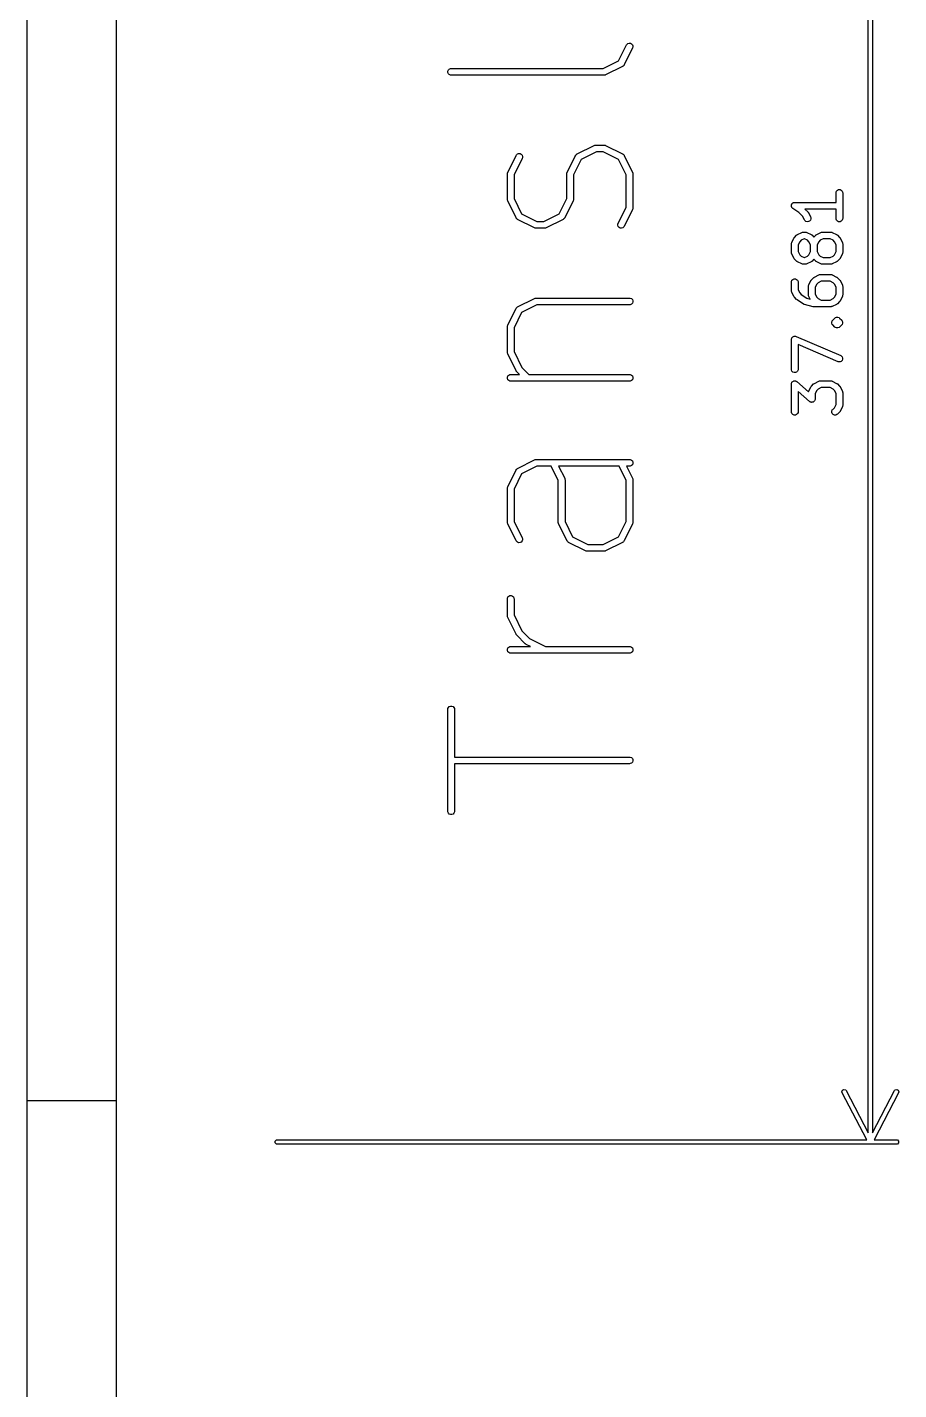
# Model space of a CAD drawing. Header units: inches. Extents: x 0.4 to 11.3, y -7.9 to -0.4.
# Drawn here: x 0.394 to 1.163, y -6.555 to -5.352 of the extents above; entities that cross this region are included whole.
import ezdxf

# ---------------------------------------------------------------- set-up
doc = ezdxf.new("R2010")
doc.units = ezdxf.units.IN
doc.header["$MEASUREMENT"] = 0
doc.layers.add('User.Drawings', color=9, linetype='CONTINUOUS', true_color=0xc2c2c2)

msp = doc.modelspace()

# ---------------------------------------------------------------- linework, layer by layer
at = {"layer": 'BLACK', "linetype": 'CONTINUOUS'}
for p, q in [((0.3937, -7.8743), (0.3937, -0.3937)), ((0.4724, -7.7956), (0.4724, -0.4724)), ((0.3937, -6.2992), (0.4724, -6.2992))]:
    msp.add_line(p, q, dxfattribs=at)
at = {"layer": 'User.Drawings', "linetype": 'CONTINUOUS'}
for p, q in [((1.1358, -6.3278), (1.1358, -4.8604)), ((1.1398, -4.8604), (1.1398, -6.3278)), ((0.9156, -5.382), (0.9227, -5.3679)), ((0.9279, -5.3705), (0.9204, -5.3855)), ((0.9227, -5.3679), (0.923, -5.3674)), ((0.923, -5.3674), (0.9238, -5.3666)), ((0.9238, -5.3666), (0.9249, -5.3663)), ((0.9249, -5.3663), (0.9261, -5.3663)), ((0.9261, -5.3663), (0.9271, -5.3669)), ((0.9271, -5.3669), (0.9279, -5.3677)), ((0.9279, -5.3677), (0.9282, -5.3688)), ((0.9282, -5.37), (0.9279, -5.3705)), ((0.9282, -5.3688), (0.9282, -5.37)), ((0.9021, -5.3887), (0.9156, -5.382)), ((0.9203, -5.3857), (0.9201, -5.386)), ((0.9204, -5.3857), (0.9203, -5.3857)), ((0.9204, -5.3855), (0.9204, -5.3856)), ((0.9204, -5.3856), (0.9204, -5.3857)), ((0.7649, -5.3911), (0.7654, -5.39)), ((0.7649, -5.3923), (0.7649, -5.3911)), ((0.7654, -5.3933), (0.7649, -5.3923)), ((0.7654, -5.39), (0.7662, -5.3892)), ((0.7662, -5.3941), (0.7654, -5.3933)), ((0.7662, -5.3892), (0.7672, -5.3888)), ((0.7672, -5.3946), (0.7662, -5.3941)), ((0.7672, -5.3888), (0.7678, -5.3887)), ((0.7678, -5.3946), (0.7672, -5.3946)), ((0.7678, -5.3887), (0.9021, -5.3887)), ((0.9028, -5.3946), (0.7678, -5.3946)), ((0.9034, -5.3946), (0.9028, -5.3946)), ((0.9035, -5.3945), (0.9034, -5.3946)), ((0.9036, -5.3945), (0.9035, -5.3945)), ((0.9041, -5.3943), (0.9036, -5.3945)), ((0.9191, -5.3868), (0.9041, -5.3943)), ((0.9192, -5.3868), (0.9191, -5.3868)), ((0.9193, -5.3868), (0.9192, -5.3868)), ((0.9196, -5.3865), (0.9193, -5.3867)), ((0.9193, -5.3867), (0.9193, -5.3868)), ((0.9199, -5.3862), (0.9196, -5.3865)), ((0.9201, -5.386), (0.9199, -5.3862)), ((0.879, -5.464), (0.894, -5.4565)), ((0.894, -5.4565), (0.8945, -5.4563)), ((0.8945, -5.4563), (0.8946, -5.4563)), ((0.8946, -5.4563), (0.8947, -5.4563)), ((0.8947, -5.4563), (0.8953, -5.4562)), ((0.8953, -5.4562), (0.9028, -5.4562)), ((0.9028, -5.4562), (0.9034, -5.4563)), ((0.9034, -5.4563), (0.9035, -5.4563)), ((0.9035, -5.4563), (0.9036, -5.4563)), ((0.9036, -5.4563), (0.9041, -5.4565)), ((0.9041, -5.4565), (0.9191, -5.464)), ((0.8177, -5.4804), (0.8252, -5.4654)), ((0.8305, -5.468), (0.8233, -5.4824)), ((0.8252, -5.4654), (0.8255, -5.4649)), ((0.8255, -5.4649), (0.8264, -5.4641)), ((0.8264, -5.4641), (0.8274, -5.4638)), ((0.8274, -5.4638), (0.8286, -5.4638)), ((0.8286, -5.4638), (0.8296, -5.4643)), ((0.8296, -5.4643), (0.8304, -5.4652)), ((0.8304, -5.4652), (0.8307, -5.4663)), ((0.8307, -5.4675), (0.8305, -5.468)), ((0.8307, -5.4663), (0.8307, -5.4675)), ((0.8702, -5.4804), (0.8777, -5.4654)), ((0.8825, -5.4689), (0.8758, -5.4824)), ((0.8777, -5.4653), (0.8777, -5.4652)), ((0.8777, -5.4652), (0.8778, -5.4652)), ((0.8777, -5.4654), (0.8777, -5.4653)), ((0.8778, -5.4652), (0.878, -5.4649)), ((0.878, -5.4649), (0.8783, -5.4646)), ((0.8783, -5.4646), (0.8785, -5.4643)), ((0.8785, -5.4643), (0.8788, -5.4642)), ((0.8788, -5.4642), (0.8788, -5.4641)), ((0.8788, -5.4641), (0.8789, -5.4641)), ((0.8789, -5.4641), (0.879, -5.464)), ((0.896, -5.4621), (0.8825, -5.4689)), ((0.9021, -5.4621), (0.896, -5.4621)), ((0.9156, -5.4689), (0.9021, -5.4621)), ((0.9223, -5.4824), (0.9156, -5.4689)), ((0.9191, -5.464), (0.9192, -5.4641)), ((0.9192, -5.4641), (0.9193, -5.4641)), ((0.9193, -5.4641), (0.9193, -5.4642)), ((0.9193, -5.4642), (0.9196, -5.4643)), ((0.9196, -5.4643), (0.9199, -5.4646)), ((0.9199, -5.4646), (0.9201, -5.4649)), ((0.9201, -5.4649), (0.9203, -5.4652)), ((0.9203, -5.4652), (0.9204, -5.4652)), ((0.9204, -5.4652), (0.9204, -5.4653)), ((0.9204, -5.4653), (0.9204, -5.4654)), ((0.9204, -5.4654), (0.9279, -5.4804)), ((0.8174, -5.4811), (0.8175, -5.481)), ((0.8174, -5.4817), (0.8174, -5.4811)), ((0.8174, -5.5042), (0.8174, -5.4817)), ((0.8175, -5.4809), (0.8177, -5.4804)), ((0.8175, -5.481), (0.8175, -5.4809)), ((0.8699, -5.4811), (0.87, -5.481)), ((0.8699, -5.4817), (0.8699, -5.4811)), ((0.8699, -5.5035), (0.8699, -5.4817)), ((0.87, -5.4809), (0.8702, -5.4804)), ((0.87, -5.481), (0.87, -5.4809)), ((0.9279, -5.4804), (0.9282, -5.4809)), ((0.9282, -5.4809), (0.9282, -5.481)), ((0.9282, -5.481), (0.9282, -5.4811)), ((0.9282, -5.4811), (0.9283, -5.4817)), ((0.9283, -5.4817), (0.9283, -5.5117)), ((0.8233, -5.4824), (0.8233, -5.5035)), ((0.8758, -5.4824), (0.8758, -5.5042)), ((0.9223, -5.511), (0.9223, -5.4824)), ((0.8174, -5.5048), (0.8174, -5.5042)), ((0.8175, -5.5049), (0.8174, -5.5048)), ((0.8175, -5.505), (0.8175, -5.5049)), ((0.8177, -5.5055), (0.8175, -5.505)), ((0.8252, -5.5205), (0.8177, -5.5055)), ((0.8233, -5.5035), (0.83, -5.517)), ((0.8631, -5.517), (0.8699, -5.5035)), ((0.8754, -5.5055), (0.868, -5.5205)), ((0.8757, -5.505), (0.8754, -5.5055)), ((0.8758, -5.5042), (0.8757, -5.5048)), ((0.8757, -5.5048), (0.8757, -5.5049)), ((0.8757, -5.5049), (0.8757, -5.505)), ((1.1075, -5.4979), (1.108, -5.4969)), ((1.1075, -5.4985), (1.1075, -5.4979)), ((1.1075, -5.5068), (1.1075, -5.4985)), ((1.108, -5.4969), (1.1088, -5.496)), ((1.1088, -5.496), (1.1098, -5.4956)), ((1.1098, -5.4956), (1.111, -5.4956)), ((1.111, -5.4956), (1.1121, -5.496)), ((1.1121, -5.496), (1.1129, -5.4969)), ((1.1129, -5.4969), (1.1133, -5.4979)), ((1.1133, -5.4979), (1.1134, -5.4985)), ((1.1134, -5.4985), (1.1134, -5.521)), ((0.83, -5.517), (0.8435, -5.5237)), ((0.8496, -5.5237), (0.8631, -5.517)), ((0.9152, -5.5254), (0.9223, -5.511)), ((0.9279, -5.513), (0.9204, -5.528)), ((0.9282, -5.5125), (0.9279, -5.513)), ((0.9283, -5.5117), (0.9282, -5.5123)), ((0.9282, -5.5123), (0.9282, -5.5123)), ((0.9282, -5.5123), (0.9282, -5.5125)), ((1.0681, -5.5098), (1.0682, -5.5095)), ((1.0682, -5.51), (1.0681, -5.5098)), ((1.0682, -5.5092), (1.0683, -5.5089)), ((1.0682, -5.5095), (1.0682, -5.5092)), ((1.0682, -5.5103), (1.0682, -5.51)), ((1.0683, -5.5106), (1.0682, -5.5103)), ((1.0683, -5.5086), (1.0685, -5.5084)), ((1.0683, -5.5089), (1.0683, -5.5086)), ((1.0683, -5.5109), (1.0683, -5.5106)), ((1.0685, -5.5111), (1.0683, -5.5109)), ((1.0685, -5.5084), (1.0686, -5.5081)), ((1.0686, -5.5114), (1.0685, -5.5111)), ((1.0686, -5.5081), (1.0688, -5.5079)), ((1.0688, -5.5116), (1.0686, -5.5114)), ((1.0688, -5.5079), (1.069, -5.5077)), ((1.069, -5.5118), (1.0688, -5.5116)), ((1.069, -5.5077), (1.0692, -5.5075)), ((1.0694, -5.5122), (1.069, -5.5118)), ((1.0692, -5.5075), (1.0694, -5.5073)), ((1.0694, -5.5073), (1.0697, -5.5072)), ((1.0748, -5.5158), (1.0694, -5.5122)), ((1.0694, -5.5122), (1.0694, -5.5122)), ((1.0694, -5.5122), (1.0694, -5.5122)), ((1.0694, -5.5122), (1.0694, -5.5122)), ((1.0697, -5.5072), (1.0699, -5.507)), ((1.0699, -5.507), (1.0702, -5.507)), ((1.0702, -5.507), (1.0705, -5.5069)), ((1.0705, -5.5069), (1.071, -5.5068)), ((1.071, -5.5068), (1.0711, -5.5068)), ((1.0711, -5.5068), (1.0711, -5.5068)), ((1.0711, -5.5068), (1.0711, -5.5068)), ((1.0711, -5.5068), (1.1075, -5.5068)), ((1.078, -5.519), (1.0748, -5.5158)), ((1.1075, -5.5127), (1.0801, -5.5127)), ((1.0801, -5.5127), (1.0825, -5.5152)), ((1.0825, -5.5152), (1.0827, -5.5154)), ((1.0827, -5.5154), (1.0828, -5.5154)), ((1.0828, -5.5154), (1.0828, -5.5155)), ((1.0828, -5.5155), (1.0829, -5.5156)), ((1.0829, -5.5156), (1.0829, -5.5157)), ((1.0829, -5.5157), (1.0831, -5.5159)), ((1.0831, -5.5159), (1.0849, -5.5197)), ((1.1075, -5.521), (1.1075, -5.5127)), ((0.8252, -5.5206), (0.8252, -5.5205)), ((0.8253, -5.5207), (0.8252, -5.5206)), ((0.8252, -5.5206), (0.8252, -5.5206)), ((0.8255, -5.521), (0.8253, -5.5207)), ((0.8258, -5.5212), (0.8255, -5.521)), ((0.826, -5.5215), (0.8258, -5.5212)), ((0.8263, -5.5217), (0.826, -5.5215)), ((0.8264, -5.5217), (0.8263, -5.5217)), ((0.8264, -5.5218), (0.8264, -5.5217)), ((0.8265, -5.5218), (0.8264, -5.5218)), ((0.8415, -5.5293), (0.8265, -5.5218)), ((0.842, -5.5295), (0.8415, -5.5293)), ((0.8421, -5.5295), (0.842, -5.5295)), ((0.8422, -5.5296), (0.8421, -5.5295)), ((0.8428, -5.5296), (0.8422, -5.5296)), ((0.8503, -5.5296), (0.8428, -5.5296)), ((0.8435, -5.5237), (0.8496, -5.5237)), ((0.8509, -5.5296), (0.8503, -5.5296)), ((0.851, -5.5295), (0.8509, -5.5296)), ((0.8511, -5.5295), (0.851, -5.5295)), ((0.8516, -5.5293), (0.8511, -5.5295)), ((0.8666, -5.5218), (0.8516, -5.5293)), ((0.8667, -5.5218), (0.8666, -5.5218)), ((0.8668, -5.5217), (0.8667, -5.5218)), ((0.8671, -5.5215), (0.8668, -5.5217)), ((0.8668, -5.5217), (0.8668, -5.5217)), ((0.8674, -5.5212), (0.8671, -5.5215)), ((0.8676, -5.521), (0.8674, -5.5212)), ((0.8678, -5.5207), (0.8676, -5.521)), ((0.8679, -5.5206), (0.8678, -5.5207)), ((0.868, -5.5205), (0.8679, -5.5206)), ((0.8679, -5.5206), (0.8679, -5.5206)), ((0.9149, -5.527), (0.915, -5.5259)), ((0.9152, -5.5281), (0.9149, -5.527)), ((0.915, -5.5259), (0.9152, -5.5254)), ((0.916, -5.529), (0.9152, -5.5281)), ((0.917, -5.5295), (0.916, -5.529)), ((0.9182, -5.5296), (0.917, -5.5295)), ((0.9193, -5.5292), (0.9182, -5.5296)), ((0.9201, -5.5285), (0.9193, -5.5292)), ((0.9204, -5.528), (0.9201, -5.5285)), ((1.0797, -5.5223), (1.078, -5.519)), ((1.08, -5.5228), (1.0797, -5.5223)), ((1.0808, -5.5236), (1.08, -5.5228)), ((1.0819, -5.5239), (1.0808, -5.5236)), ((1.0831, -5.5238), (1.0819, -5.5239)), ((1.0841, -5.5233), (1.0831, -5.5238)), ((1.0849, -5.5225), (1.0841, -5.5233)), ((1.0849, -5.5197), (1.0852, -5.5202)), ((1.0852, -5.5214), (1.0849, -5.5225)), ((1.0852, -5.5202), (1.0852, -5.5214)), ((1.1075, -5.5216), (1.1075, -5.521)), ((1.108, -5.5226), (1.1075, -5.5216)), ((1.1088, -5.5235), (1.108, -5.5226)), ((1.1098, -5.5239), (1.1088, -5.5235)), ((1.111, -5.5239), (1.1098, -5.5239)), ((1.1121, -5.5235), (1.111, -5.5239)), ((1.1129, -5.5226), (1.1121, -5.5235)), ((1.1133, -5.5216), (1.1129, -5.5226)), ((1.1134, -5.521), (1.1133, -5.5216)), ((1.0682, -5.5427), (1.0684, -5.5422)), ((1.0684, -5.5422), (1.0703, -5.5384)), ((1.0703, -5.5384), (1.0704, -5.5382)), ((1.0704, -5.5382), (1.0705, -5.5381)), ((1.0705, -5.538), (1.0706, -5.5379)), ((1.0705, -5.5381), (1.0705, -5.538)), ((1.0706, -5.5379), (1.0707, -5.5379)), ((1.0707, -5.5379), (1.0708, -5.5377)), ((1.0708, -5.5377), (1.0727, -5.5358)), ((1.0727, -5.5358), (1.0729, -5.5356)), ((1.0729, -5.5356), (1.073, -5.5355)), ((1.073, -5.5355), (1.0731, -5.5355)), ((1.0731, -5.5355), (1.0732, -5.5354)), ((1.0732, -5.5354), (1.0735, -5.5352)), ((1.0732, -5.5354), (1.0732, -5.5354)), ((1.0735, -5.5352), (1.0772, -5.5334)), ((1.0754, -5.5415), (1.074, -5.5442)), ((1.0766, -5.5403), (1.0754, -5.5415)), ((1.0793, -5.5389), (1.0766, -5.5403)), ((1.0772, -5.5334), (1.0778, -5.5331)), ((1.0778, -5.5331), (1.0779, -5.5331)), ((1.0779, -5.5331), (1.078, -5.5331)), ((1.078, -5.5331), (1.0786, -5.533)), ((1.0786, -5.533), (1.0804, -5.533)), ((1.0797, -5.5389), (1.0793, -5.5389)), ((1.0824, -5.5403), (1.0797, -5.5389)), ((1.0804, -5.533), (1.081, -5.5331)), ((1.081, -5.5331), (1.0811, -5.5331)), ((1.0811, -5.5331), (1.0812, -5.5331)), ((1.0812, -5.5331), (1.0818, -5.5334)), ((1.0818, -5.5334), (1.0855, -5.5352)), ((1.0836, -5.5415), (1.0824, -5.5403)), ((1.085, -5.5442), (1.0836, -5.5415)), ((1.0855, -5.5352), (1.0857, -5.5354)), ((1.0857, -5.5354), (1.0858, -5.5354)), ((1.0858, -5.5354), (1.0859, -5.5355)), ((1.0859, -5.5355), (1.086, -5.5355)), ((1.086, -5.5355), (1.086, -5.5356)), ((1.086, -5.5356), (1.0863, -5.5358)), ((1.0863, -5.5358), (1.0879, -5.5374)), ((1.0879, -5.5374), (1.0896, -5.5358)), ((1.0896, -5.5358), (1.0898, -5.5356)), ((1.0898, -5.5356), (1.0899, -5.5355)), ((1.0899, -5.5355), (1.09, -5.5355)), ((1.09, -5.5355), (1.09, -5.5354)), ((1.09, -5.5354), (1.0901, -5.5354)), ((1.0901, -5.5354), (1.0904, -5.5352)), ((1.0904, -5.5352), (1.0941, -5.5334)), ((1.0922, -5.5415), (1.0909, -5.5442)), ((1.0934, -5.5403), (1.0922, -5.5415)), ((1.0961, -5.5389), (1.0934, -5.5403)), ((1.0941, -5.5334), (1.0946, -5.5331)), ((1.0946, -5.5331), (1.0948, -5.5331)), ((1.0948, -5.5331), (1.0949, -5.5331)), ((1.0949, -5.5331), (1.0954, -5.533)), ((1.0954, -5.533), (1.1029, -5.533)), ((1.1022, -5.5389), (1.0961, -5.5389)), ((1.1049, -5.5403), (1.1022, -5.5389)), ((1.1029, -5.533), (1.1035, -5.5331)), ((1.1035, -5.5331), (1.1036, -5.5331)), ((1.1036, -5.5331), (1.1037, -5.5331)), ((1.1037, -5.5331), (1.1042, -5.5334)), ((1.1042, -5.5334), (1.108, -5.5352)), ((1.1061, -5.5415), (1.1049, -5.5403)), ((1.1075, -5.5442), (1.1061, -5.5415)), ((1.108, -5.5352), (1.1082, -5.5354)), ((1.1082, -5.5354), (1.1083, -5.5354)), ((1.1083, -5.5354), (1.1084, -5.5355)), ((1.1084, -5.5355), (1.1085, -5.5355)), ((1.1085, -5.5355), (1.1085, -5.5356)), ((1.1085, -5.5356), (1.1088, -5.5358)), ((1.1088, -5.5358), (1.1106, -5.5377)), ((1.1106, -5.5377), (1.1108, -5.5379)), ((1.1108, -5.5379), (1.1109, -5.5379)), ((1.1109, -5.5379), (1.1109, -5.538)), ((1.1109, -5.538), (1.111, -5.5381)), ((1.111, -5.5381), (1.111, -5.5382)), ((1.111, -5.5382), (1.1112, -5.5384)), ((1.1112, -5.5384), (1.1131, -5.5422)), ((1.1131, -5.5422), (1.1133, -5.5427)), ((1.0681, -5.5435), (1.0682, -5.5429)), ((1.0681, -5.551), (1.0681, -5.5435)), ((1.0682, -5.5516), (1.0681, -5.551)), ((1.0682, -5.5428), (1.0682, -5.5427)), ((1.0682, -5.5429), (1.0682, -5.5428)), ((1.0682, -5.5517), (1.0682, -5.5516)), ((1.0682, -5.5518), (1.0682, -5.5517)), ((1.0684, -5.5523), (1.0682, -5.5518)), ((1.0703, -5.5561), (1.0684, -5.5523)), ((1.074, -5.5442), (1.074, -5.5503)), ((1.074, -5.5503), (1.0754, -5.553)), ((1.0754, -5.553), (1.0766, -5.5542)), ((1.0766, -5.5542), (1.0793, -5.5555)), ((1.0797, -5.5555), (1.0824, -5.5542)), ((1.0824, -5.5542), (1.0836, -5.553)), ((1.0836, -5.553), (1.085, -5.5503)), ((1.085, -5.5503), (1.085, -5.5442)), ((1.0909, -5.5442), (1.0909, -5.5503)), ((1.0909, -5.5503), (1.0922, -5.553)), ((1.0922, -5.553), (1.0934, -5.5542)), ((1.0934, -5.5542), (1.0961, -5.5555)), ((1.1022, -5.5555), (1.1049, -5.5542)), ((1.1049, -5.5542), (1.1061, -5.553)), ((1.1061, -5.553), (1.1075, -5.5503)), ((1.1075, -5.5503), (1.1075, -5.5442)), ((1.1131, -5.5523), (1.1112, -5.5561)), ((1.1133, -5.5518), (1.1131, -5.5523)), ((1.1133, -5.5427), (1.1133, -5.5428)), ((1.1133, -5.5428), (1.1133, -5.5429)), ((1.1133, -5.5429), (1.1134, -5.5435)), ((1.1134, -5.551), (1.1133, -5.5516)), ((1.1133, -5.5516), (1.1133, -5.5517)), ((1.1133, -5.5517), (1.1133, -5.5518)), ((1.1134, -5.5435), (1.1134, -5.551)), ((1.0704, -5.5563), (1.0703, -5.5561)), ((1.0705, -5.5564), (1.0704, -5.5563)), ((1.0705, -5.5565), (1.0705, -5.5564)), ((1.0706, -5.5566), (1.0705, -5.5565)), ((1.0707, -5.5566), (1.0706, -5.5566)), ((1.0708, -5.5568), (1.0707, -5.5566)), ((1.0727, -5.5587), (1.0708, -5.5568)), ((1.0729, -5.5589), (1.0727, -5.5587)), ((1.073, -5.559), (1.0729, -5.5589)), ((1.0731, -5.559), (1.073, -5.559)), ((1.0732, -5.5591), (1.0731, -5.559)), ((1.0735, -5.5593), (1.0732, -5.5591)), ((1.0732, -5.5591), (1.0732, -5.5591)), ((1.0772, -5.5611), (1.0735, -5.5593)), ((1.0778, -5.5613), (1.0772, -5.5611)), ((1.0779, -5.5613), (1.0778, -5.5613)), ((1.078, -5.5614), (1.0779, -5.5613)), ((1.0786, -5.5614), (1.078, -5.5614)), ((1.0804, -5.5614), (1.0786, -5.5614)), ((1.0793, -5.5555), (1.0797, -5.5555)), ((1.081, -5.5614), (1.0804, -5.5614)), ((1.0811, -5.5613), (1.081, -5.5614)), ((1.0812, -5.5613), (1.0811, -5.5613)), ((1.0818, -5.5611), (1.0812, -5.5613)), ((1.0855, -5.5593), (1.0818, -5.5611)), ((1.0857, -5.5591), (1.0855, -5.5593)), ((1.0858, -5.5591), (1.0857, -5.5591)), ((1.0859, -5.559), (1.0858, -5.5591)), ((1.086, -5.559), (1.0859, -5.559)), ((1.0863, -5.5587), (1.086, -5.5589)), ((1.086, -5.5589), (1.086, -5.559)), ((1.0879, -5.557), (1.0863, -5.5587)), ((1.0896, -5.5587), (1.0879, -5.557)), ((1.0898, -5.5589), (1.0896, -5.5587)), ((1.0899, -5.559), (1.0898, -5.5589)), ((1.09, -5.559), (1.0899, -5.559)), ((1.09, -5.5591), (1.09, -5.559)), ((1.0901, -5.5591), (1.09, -5.5591)), ((1.0904, -5.5593), (1.0901, -5.5591)), ((1.0941, -5.5611), (1.0904, -5.5593)), ((1.0946, -5.5613), (1.0941, -5.5611)), ((1.0948, -5.5613), (1.0946, -5.5613)), ((1.0949, -5.5614), (1.0948, -5.5613)), ((1.0954, -5.5614), (1.0949, -5.5614)), ((1.1029, -5.5614), (1.0954, -5.5614)), ((1.0961, -5.5555), (1.1022, -5.5555)), ((1.1035, -5.5614), (1.1029, -5.5614)), ((1.1036, -5.5613), (1.1035, -5.5614)), ((1.1037, -5.5613), (1.1036, -5.5613)), ((1.1042, -5.5611), (1.1037, -5.5613)), ((1.108, -5.5593), (1.1042, -5.5611)), ((1.1082, -5.5591), (1.108, -5.5593)), ((1.1083, -5.5591), (1.1082, -5.5591)), ((1.1084, -5.559), (1.1083, -5.5591)), ((1.1085, -5.559), (1.1084, -5.559)), ((1.1088, -5.5587), (1.1085, -5.5589)), ((1.1085, -5.5589), (1.1085, -5.559)), ((1.1106, -5.5568), (1.1088, -5.5587)), ((1.1108, -5.5566), (1.1106, -5.5568)), ((1.1109, -5.5566), (1.1108, -5.5566)), ((1.111, -5.5564), (1.1109, -5.5565)), ((1.1109, -5.5565), (1.1109, -5.5566)), ((1.1112, -5.5561), (1.111, -5.5563)), ((1.111, -5.5563), (1.111, -5.5564)), ((1.0681, -5.5772), (1.0682, -5.5767)), ((1.0681, -5.5847), (1.0681, -5.5772)), ((1.0682, -5.5767), (1.0686, -5.5756)), ((1.0686, -5.5756), (1.0694, -5.5748)), ((1.0694, -5.5748), (1.0705, -5.5743)), ((1.0705, -5.5743), (1.0716, -5.5743)), ((1.0716, -5.5743), (1.0727, -5.5748)), ((1.0727, -5.5748), (1.0735, -5.5756)), ((1.0735, -5.5756), (1.074, -5.5767)), ((1.074, -5.5767), (1.074, -5.5772)), ((1.074, -5.5772), (1.074, -5.584)), ((1.0834, -5.5797), (1.0853, -5.5759)), ((1.0853, -5.5759), (1.0854, -5.5757)), ((1.0854, -5.5757), (1.0855, -5.5756)), ((1.0855, -5.5755), (1.0856, -5.5754)), ((1.0855, -5.5756), (1.0855, -5.5755)), ((1.0856, -5.5754), (1.0857, -5.5754)), ((1.0857, -5.5754), (1.0858, -5.5752)), ((1.0858, -5.5752), (1.0877, -5.5733)), ((1.0877, -5.5733), (1.0879, -5.5731)), ((1.0879, -5.5731), (1.088, -5.573)), ((1.088, -5.573), (1.0881, -5.573)), ((1.0881, -5.573), (1.0882, -5.5729)), ((1.0882, -5.5729), (1.0885, -5.5727)), ((1.0882, -5.5729), (1.0882, -5.5729)), ((1.0885, -5.5727), (1.0922, -5.5708)), ((1.0916, -5.5778), (1.0904, -5.579)), ((1.0943, -5.5764), (1.0916, -5.5778)), ((1.0922, -5.5708), (1.0928, -5.5706)), ((1.0928, -5.5706), (1.0929, -5.5706)), ((1.0929, -5.5706), (1.093, -5.5706)), ((1.093, -5.5706), (1.0936, -5.5705)), ((1.0936, -5.5705), (1.1029, -5.5705)), ((1.1022, -5.5764), (1.0943, -5.5764)), ((1.1049, -5.5778), (1.1022, -5.5764)), ((1.1029, -5.5705), (1.1035, -5.5706)), ((1.1035, -5.5706), (1.1036, -5.5706)), ((1.1036, -5.5706), (1.1037, -5.5706)), ((1.1037, -5.5706), (1.1042, -5.5708)), ((1.1042, -5.5708), (1.108, -5.5727)), ((1.1061, -5.579), (1.1049, -5.5778)), ((1.108, -5.5727), (1.1082, -5.5729)), ((1.1082, -5.5729), (1.1083, -5.5729)), ((1.1083, -5.5729), (1.1084, -5.573)), ((1.1084, -5.573), (1.1085, -5.573)), ((1.1085, -5.573), (1.1085, -5.5731)), ((1.1085, -5.5731), (1.1088, -5.5733)), ((1.1088, -5.5733), (1.1106, -5.5752)), ((1.1106, -5.5752), (1.1108, -5.5754)), ((1.1108, -5.5754), (1.1109, -5.5754)), ((1.1109, -5.5754), (1.1109, -5.5755)), ((1.1109, -5.5755), (1.111, -5.5756)), ((1.111, -5.5756), (1.111, -5.5757)), ((1.111, -5.5757), (1.1112, -5.5759)), ((1.1112, -5.5759), (1.1131, -5.5797)), ((1.0682, -5.5853), (1.0681, -5.5847)), ((1.0682, -5.5854), (1.0682, -5.5853)), ((1.0682, -5.5855), (1.0682, -5.5854)), ((1.0684, -5.5861), (1.0682, -5.5855)), ((1.0703, -5.5898), (1.0684, -5.5861)), ((1.0704, -5.5901), (1.0703, -5.5898)), ((1.0705, -5.5901), (1.0704, -5.5901)), ((1.0705, -5.5902), (1.0705, -5.5901)), ((1.0706, -5.5903), (1.0705, -5.5902)), ((1.074, -5.584), (1.0754, -5.5867)), ((1.0754, -5.5867), (1.0767, -5.5881)), ((1.0767, -5.5881), (1.0816, -5.5914)), ((1.0831, -5.581), (1.0832, -5.5804)), ((1.0831, -5.5885), (1.0831, -5.581)), ((1.0832, -5.5891), (1.0831, -5.5885)), ((1.0832, -5.5802), (1.0834, -5.5797)), ((1.0832, -5.5803), (1.0832, -5.5802)), ((1.0832, -5.5804), (1.0832, -5.5803)), ((1.0832, -5.5892), (1.0832, -5.5891)), ((1.0832, -5.5893), (1.0832, -5.5892)), ((1.0834, -5.5898), (1.0832, -5.5893)), ((1.0846, -5.5921), (1.0834, -5.5898)), ((1.0904, -5.579), (1.089, -5.5817)), ((1.089, -5.5817), (1.089, -5.5878)), ((1.089, -5.5878), (1.0904, -5.5905)), ((1.1075, -5.5817), (1.1061, -5.579)), ((1.1061, -5.5905), (1.1075, -5.5878)), ((1.1075, -5.5878), (1.1075, -5.5817)), ((1.1131, -5.5898), (1.1112, -5.5936)), ((1.1131, -5.5797), (1.1133, -5.5802)), ((1.1133, -5.5893), (1.1131, -5.5898)), ((1.1133, -5.5802), (1.1133, -5.5803)), ((1.1133, -5.5803), (1.1133, -5.5804)), ((1.1133, -5.5804), (1.1134, -5.581)), ((1.1134, -5.5885), (1.1133, -5.5891)), ((1.1133, -5.5891), (1.1133, -5.5892)), ((1.1133, -5.5892), (1.1133, -5.5893)), ((1.1134, -5.581), (1.1134, -5.5885)), ((0.8177, -5.6153), (0.8252, -5.6003)), ((0.8252, -5.6002), (0.8253, -5.6001)), ((0.8252, -5.6003), (0.8252, -5.6002)), ((0.8252, -5.6002), (0.8252, -5.6002)), ((0.8253, -5.6001), (0.8255, -5.5999)), ((0.8255, -5.5999), (0.8258, -5.5996)), ((0.8258, -5.5996), (0.826, -5.5993)), ((0.826, -5.5993), (0.8263, -5.5991)), ((0.8263, -5.5991), (0.8264, -5.5991)), ((0.8264, -5.5991), (0.8265, -5.599)), ((0.8264, -5.5991), (0.8264, -5.5991)), ((0.8265, -5.599), (0.8415, -5.5915)), ((0.8435, -5.5971), (0.83, -5.6039)), ((0.8415, -5.5915), (0.842, -5.5913)), ((0.842, -5.5913), (0.8421, -5.5913)), ((0.8421, -5.5913), (0.8422, -5.5913)), ((0.8422, -5.5913), (0.8428, -5.5912)), ((0.8428, -5.5912), (0.9253, -5.5912)), ((0.9253, -5.5971), (0.8435, -5.5971)), ((0.9253, -5.5912), (0.9259, -5.5913)), ((0.9259, -5.5971), (0.9253, -5.5971)), ((0.9259, -5.5913), (0.9269, -5.5917)), ((0.9269, -5.5966), (0.9259, -5.5971)), ((0.9269, -5.5917), (0.9278, -5.5925)), ((0.9278, -5.5958), (0.9269, -5.5966)), ((0.9278, -5.5925), (0.9282, -5.5936)), ((0.9282, -5.5947), (0.9278, -5.5958)), ((0.9282, -5.5936), (0.9282, -5.5947)), ((1.0707, -5.5904), (1.0706, -5.5903)), ((1.0708, -5.5906), (1.0707, -5.5904)), ((1.0727, -5.5925), (1.0708, -5.5906)), ((1.0729, -5.5926), (1.0727, -5.5925)), ((1.0727, -5.5925), (1.0727, -5.5925)), ((1.0727, -5.5925), (1.0727, -5.5925)), ((1.0732, -5.5928), (1.0729, -5.5926)), ((1.0788, -5.5966), (1.0732, -5.5928)), ((1.0732, -5.5928), (1.0732, -5.5928)), ((1.0732, -5.5928), (1.0732, -5.5928)), ((1.0791, -5.5967), (1.0788, -5.5966)), ((1.0792, -5.5968), (1.0791, -5.5967)), ((1.0793, -5.5968), (1.0792, -5.5968)), ((1.0792, -5.5968), (1.0792, -5.5968)), ((1.0794, -5.5969), (1.0793, -5.5968)), ((1.0797, -5.597), (1.0794, -5.5969)), ((1.0872, -5.5989), (1.0797, -5.597)), ((1.0816, -5.5914), (1.0846, -5.5921)), ((1.0873, -5.5989), (1.0872, -5.5989)), ((1.0874, -5.5989), (1.0873, -5.5989)), ((1.0876, -5.5989), (1.0874, -5.5989)), ((1.0878, -5.5989), (1.0876, -5.5989)), ((1.0879, -5.5989), (1.0878, -5.5989)), ((1.0878, -5.5989), (1.0878, -5.5989)), ((1.1029, -5.5989), (1.0879, -5.5989)), ((1.0904, -5.5905), (1.0916, -5.5917)), ((1.0916, -5.5917), (1.0943, -5.593)), ((1.0943, -5.593), (1.1022, -5.593)), ((1.1022, -5.593), (1.1049, -5.5917)), ((1.1035, -5.5989), (1.1029, -5.5989)), ((1.1036, -5.5988), (1.1035, -5.5989)), ((1.1037, -5.5988), (1.1036, -5.5988)), ((1.1042, -5.5986), (1.1037, -5.5988)), ((1.108, -5.5968), (1.1042, -5.5986)), ((1.1049, -5.5917), (1.1061, -5.5905)), ((1.1082, -5.5966), (1.108, -5.5968)), ((1.1083, -5.5966), (1.1082, -5.5966)), ((1.1084, -5.5965), (1.1083, -5.5966)), ((1.1085, -5.5964), (1.1084, -5.5965)), ((1.1088, -5.5962), (1.1085, -5.5964)), ((1.1085, -5.5964), (1.1085, -5.5964)), ((1.1106, -5.5943), (1.1088, -5.5962)), ((1.1108, -5.5941), (1.1106, -5.5943)), ((1.1109, -5.594), (1.1108, -5.5941)), ((1.111, -5.5939), (1.1109, -5.594)), ((1.1109, -5.594), (1.1109, -5.594)), ((1.1112, -5.5936), (1.111, -5.5938)), ((1.111, -5.5938), (1.111, -5.5939)), ((0.83, -5.6039), (0.8233, -5.6174)), ((1.1038, -5.6123), (1.1041, -5.6116)), ((1.1038, -5.6134), (1.1038, -5.6123)), ((1.1042, -5.6145), (1.1038, -5.6134)), ((1.1041, -5.6116), (1.1042, -5.6112)), ((1.1042, -5.6112), (1.1046, -5.6108)), ((1.1042, -5.6112), (1.1042, -5.6112)), ((1.1046, -5.6108), (1.1065, -5.6089)), ((1.1065, -5.6089), (1.1069, -5.6085)), ((1.1069, -5.6085), (1.108, -5.6081)), ((1.108, -5.6081), (1.1091, -5.6081)), ((1.1091, -5.6081), (1.1102, -5.6085)), ((1.1102, -5.6085), (1.1102, -5.6085)), ((1.1102, -5.6085), (1.1106, -5.6089)), ((1.1106, -5.6089), (1.1125, -5.6108)), ((1.1125, -5.6108), (1.1129, -5.6112)), ((1.1129, -5.6112), (1.113, -5.6116)), ((1.1133, -5.6134), (1.1129, -5.6145)), ((1.113, -5.6116), (1.1133, -5.6123)), ((1.1133, -5.6123), (1.1133, -5.6134)), ((0.8174, -5.6161), (0.8175, -5.616)), ((0.8174, -5.6167), (0.8174, -5.6161)), ((0.8174, -5.6392), (0.8174, -5.6167)), ((0.8175, -5.6159), (0.8177, -5.6153)), ((0.8175, -5.616), (0.8175, -5.6159)), ((0.8233, -5.6174), (0.8233, -5.6385)), ((1.0684, -5.6267), (1.0686, -5.6262)), ((1.0686, -5.6262), (1.069, -5.6258)), ((1.0686, -5.6262), (1.0686, -5.6262)), ((1.0686, -5.6262), (1.0686, -5.6262)), ((1.069, -5.6258), (1.0694, -5.6254)), ((1.0694, -5.6254), (1.07, -5.6252)), ((1.0694, -5.6254), (1.0694, -5.6254)), ((1.0694, -5.6254), (1.0694, -5.6254)), ((1.07, -5.6252), (1.0705, -5.625)), ((1.0705, -5.625), (1.0705, -5.625)), ((1.0705, -5.625), (1.0705, -5.625)), ((1.0705, -5.625), (1.0711, -5.625)), ((1.0711, -5.625), (1.0716, -5.625)), ((1.0716, -5.625), (1.0716, -5.625)), ((1.0716, -5.625), (1.0717, -5.625)), ((1.0717, -5.625), (1.0722, -5.6251)), ((1.0722, -5.6251), (1.1116, -5.642)), ((1.1046, -5.6149), (1.1042, -5.6145)), ((1.1042, -5.6145), (1.1042, -5.6145)), ((1.1065, -5.6168), (1.1046, -5.6149)), ((1.1069, -5.6172), (1.1065, -5.6168)), ((1.108, -5.6176), (1.1069, -5.6172)), ((1.1091, -5.6176), (1.108, -5.6176)), ((1.1102, -5.6172), (1.1091, -5.6176)), ((1.1106, -5.6168), (1.1102, -5.6172)), ((1.1125, -5.6149), (1.1106, -5.6168)), ((1.1129, -5.6145), (1.1125, -5.6149)), ((1.0681, -5.6279), (1.0682, -5.6273)), ((1.0681, -5.6541), (1.0681, -5.6279)), ((1.0682, -5.6272), (1.0684, -5.6267)), ((1.0682, -5.6273), (1.0682, -5.6272)), ((1.0682, -5.6273), (1.0682, -5.6273)), ((1.1093, -5.6474), (1.074, -5.6323)), ((1.074, -5.6323), (1.074, -5.6541)), ((0.8174, -5.6397), (0.8174, -5.6392)), ((0.8175, -5.6398), (0.8174, -5.6397)), ((0.8175, -5.6399), (0.8175, -5.6398)), ((0.8177, -5.6405), (0.8175, -5.6399)), ((0.8252, -5.6555), (0.8177, -5.6405)), ((0.8233, -5.6385), (0.8302, -5.6524)), ((1.1098, -5.6476), (1.1093, -5.6474)), ((1.111, -5.6476), (1.1098, -5.6476)), ((1.112, -5.6472), (1.111, -5.6476)), ((1.1116, -5.642), (1.1121, -5.6423)), ((1.1129, -5.6464), (1.112, -5.6472)), ((1.1121, -5.6423), (1.1129, -5.6431)), ((1.1129, -5.6431), (1.1133, -5.6442)), ((1.1133, -5.6453), (1.1129, -5.6464)), ((1.1133, -5.6442), (1.1133, -5.6453)), ((0.8174, -5.6611), (0.8179, -5.66)), ((0.8174, -5.6622), (0.8174, -5.6611)), ((0.8179, -5.6633), (0.8174, -5.6622)), ((0.8179, -5.66), (0.8187, -5.6592)), ((0.8187, -5.6592), (0.8197, -5.6588)), ((0.8197, -5.6588), (0.8203, -5.6587)), ((0.8203, -5.6587), (0.8282, -5.6587)), ((0.8253, -5.6557), (0.8252, -5.6555)), ((0.8254, -5.6558), (0.8253, -5.6557)), ((0.8254, -5.6559), (0.8254, -5.6558)), ((0.8255, -5.656), (0.8254, -5.6559)), ((0.8257, -5.6562), (0.8255, -5.656)), ((0.8255, -5.656), (0.8255, -5.656)), ((0.8282, -5.6587), (0.8257, -5.6562)), ((0.8302, -5.6524), (0.8365, -5.6587)), ((0.8365, -5.6587), (0.9253, -5.6587)), ((0.9253, -5.6587), (0.9259, -5.6588)), ((0.9259, -5.6588), (0.9269, -5.6592)), ((0.9269, -5.6592), (0.9278, -5.66)), ((0.9278, -5.66), (0.9282, -5.6611)), ((0.9282, -5.6622), (0.9278, -5.6633)), ((0.9282, -5.6611), (0.9282, -5.6622)), ((1.0682, -5.6547), (1.0681, -5.6541)), ((1.0686, -5.6557), (1.0682, -5.6547)), ((1.0694, -5.6566), (1.0686, -5.6557)), ((1.0705, -5.657), (1.0694, -5.6566)), ((1.0716, -5.657), (1.0705, -5.657)), ((1.0727, -5.6566), (1.0716, -5.657)), ((1.0735, -5.6557), (1.0727, -5.6566)), ((1.074, -5.6547), (1.0735, -5.6557)), ((1.074, -5.6541), (1.074, -5.6547)), ((0.8187, -5.6641), (0.8179, -5.6633)), ((0.8197, -5.6646), (0.8187, -5.6641)), ((0.8203, -5.6646), (0.8197, -5.6646)), ((0.9253, -5.6646), (0.8203, -5.6646)), ((0.9259, -5.6646), (0.9253, -5.6646)), ((0.9269, -5.6641), (0.9259, -5.6646)), ((0.9278, -5.6633), (0.9269, -5.6641)), ((1.0681, -5.6668), (1.0682, -5.6667)), ((1.0681, -5.6669), (1.0681, -5.6668)), ((1.0681, -5.6668), (1.0681, -5.6668)), ((1.0681, -5.6672), (1.0681, -5.6669)), ((1.0681, -5.6916), (1.0681, -5.6672)), ((1.0682, -5.6667), (1.0683, -5.6662)), ((1.0683, -5.6662), (1.0685, -5.6658)), ((1.0685, -5.6658), (1.0686, -5.6657)), ((1.0686, -5.6656), (1.0689, -5.6652)), ((1.0686, -5.6657), (1.0686, -5.6656)), ((1.0689, -5.6652), (1.0693, -5.6649)), ((1.0693, -5.6649), (1.0693, -5.6648)), ((1.0693, -5.6648), (1.0694, -5.6648)), ((1.0694, -5.6648), (1.0699, -5.6646)), ((1.0699, -5.6646), (1.0703, -5.6644)), ((1.0703, -5.6644), (1.0704, -5.6644)), ((1.0704, -5.6644), (1.0705, -5.6643)), ((1.0705, -5.6643), (1.071, -5.6643)), ((1.071, -5.6643), (1.0714, -5.6643)), ((1.0714, -5.6643), (1.0715, -5.6643)), ((1.0715, -5.6643), (1.0716, -5.6643)), ((1.0716, -5.6643), (1.0721, -5.6645)), ((1.0721, -5.6645), (1.0725, -5.6647)), ((1.0725, -5.6647), (1.0726, -5.6648)), ((1.0726, -5.6648), (1.0727, -5.6648)), ((1.0727, -5.6648), (1.0728, -5.6648)), ((1.0728, -5.6648), (1.073, -5.665)), ((1.073, -5.665), (1.0832, -5.6739)), ((1.0841, -5.6826), (1.074, -5.6737)), ((1.074, -5.6737), (1.074, -5.6916)), ((1.0832, -5.6739), (1.0834, -5.6734)), ((1.0834, -5.6734), (1.0853, -5.6697)), ((1.0853, -5.6697), (1.0854, -5.6694)), ((1.0854, -5.6694), (1.0855, -5.6693)), ((1.0855, -5.6693), (1.0856, -5.6692)), ((1.0855, -5.6693), (1.0855, -5.6693)), ((1.0856, -5.6692), (1.0857, -5.6691)), ((1.0857, -5.6691), (1.0858, -5.6689)), ((1.0858, -5.6689), (1.0877, -5.667)), ((1.0877, -5.667), (1.0879, -5.6668)), ((1.0879, -5.6668), (1.088, -5.6668)), ((1.088, -5.6668), (1.0881, -5.6667)), ((1.0881, -5.6667), (1.0882, -5.6666)), ((1.0882, -5.6666), (1.0885, -5.6665)), ((1.0882, -5.6666), (1.0882, -5.6666)), ((1.0885, -5.6665), (1.0922, -5.6646)), ((1.0904, -5.6727), (1.089, -5.6754)), ((1.0916, -5.6715), (1.0904, -5.6727)), ((1.0943, -5.6702), (1.0916, -5.6715)), ((1.0922, -5.6646), (1.0928, -5.6644)), ((1.0928, -5.6644), (1.0929, -5.6644)), ((1.0929, -5.6644), (1.093, -5.6643)), ((1.093, -5.6643), (1.0936, -5.6643)), ((1.0936, -5.6643), (1.1029, -5.6643)), ((1.1022, -5.6702), (1.0943, -5.6702)), ((1.1049, -5.6715), (1.1022, -5.6702)), ((1.1029, -5.6643), (1.1035, -5.6643)), ((1.1035, -5.6643), (1.1036, -5.6644)), ((1.1036, -5.6644), (1.1037, -5.6644)), ((1.1037, -5.6644), (1.1042, -5.6646)), ((1.1042, -5.6646), (1.108, -5.6665)), ((1.1061, -5.6727), (1.1049, -5.6715)), ((1.1075, -5.6754), (1.1061, -5.6727)), ((1.108, -5.6665), (1.1082, -5.6666)), ((1.1082, -5.6666), (1.1083, -5.6666)), ((1.1083, -5.6666), (1.1084, -5.6667)), ((1.1084, -5.6667), (1.1085, -5.6668)), ((1.1085, -5.6668), (1.1085, -5.6668)), ((1.1085, -5.6668), (1.1088, -5.667)), ((1.1088, -5.667), (1.1106, -5.6689)), ((1.1106, -5.6689), (1.1108, -5.6691)), ((1.1108, -5.6691), (1.1109, -5.6692)), ((1.1109, -5.6692), (1.1109, -5.6693)), ((1.1109, -5.6693), (1.111, -5.6693)), ((1.111, -5.6693), (1.111, -5.6694)), ((1.111, -5.6694), (1.1112, -5.6697)), ((1.1112, -5.6697), (1.1131, -5.6734)), ((1.1131, -5.6734), (1.1133, -5.6739)), ((1.1133, -5.6739), (1.1133, -5.6741)), ((1.1133, -5.6741), (1.1133, -5.6742)), ((1.1133, -5.6742), (1.1134, -5.6747)), ((1.0844, -5.6828), (1.0841, -5.6826)), ((1.0845, -5.6828), (1.0844, -5.6828)), ((1.0844, -5.6828), (1.0844, -5.6828)), ((1.0846, -5.6829), (1.0845, -5.6828)), ((1.085, -5.6831), (1.0846, -5.6829)), ((1.0855, -5.6832), (1.085, -5.6831)), ((1.0856, -5.6832), (1.0855, -5.6832)), ((1.0857, -5.6833), (1.0856, -5.6832)), ((1.0862, -5.6832), (1.0857, -5.6833)), ((1.0866, -5.6832), (1.0862, -5.6832)), ((1.0867, -5.6832), (1.0866, -5.6832)), ((1.0868, -5.6832), (1.0867, -5.6832)), ((1.0873, -5.683), (1.0868, -5.6832)), ((1.0877, -5.6828), (1.0873, -5.683)), ((1.0878, -5.6827), (1.0877, -5.6828)), ((1.0879, -5.6827), (1.0878, -5.6827)), ((1.0882, -5.6823), (1.0879, -5.6827)), ((1.0885, -5.682), (1.0882, -5.6823)), ((1.0886, -5.6818), (1.0885, -5.6819)), ((1.0885, -5.6819), (1.0885, -5.682)), ((1.0888, -5.6814), (1.0886, -5.6818)), ((1.089, -5.6809), (1.0888, -5.6814)), ((1.089, -5.6754), (1.089, -5.6804)), ((1.089, -5.6804), (1.089, -5.6807)), ((1.089, -5.6807), (1.089, -5.6807)), ((1.089, -5.6807), (1.089, -5.6808)), ((1.089, -5.6808), (1.089, -5.6809)), ((1.1061, -5.688), (1.1075, -5.6853)), ((1.1075, -5.6853), (1.1075, -5.6754)), ((1.1134, -5.686), (1.1133, -5.6866)), ((1.1134, -5.6747), (1.1134, -5.686)), ((1.0682, -5.6922), (1.0681, -5.6916)), ((1.0686, -5.6932), (1.0682, -5.6922)), ((1.0694, -5.6941), (1.0686, -5.6932)), ((1.0705, -5.6945), (1.0694, -5.6941)), ((1.0716, -5.6945), (1.0705, -5.6945)), ((1.0727, -5.6941), (1.0716, -5.6945)), ((1.0735, -5.6932), (1.0727, -5.6941)), ((1.074, -5.6922), (1.0735, -5.6932)), ((1.074, -5.6916), (1.074, -5.6922)), ((1.1038, -5.691), (1.1042, -5.69)), ((1.1038, -5.6922), (1.1038, -5.691)), ((1.1042, -5.6932), (1.1038, -5.6922)), ((1.1042, -5.69), (1.1046, -5.6895)), ((1.105, -5.6941), (1.1042, -5.6932)), ((1.1046, -5.6895), (1.1061, -5.688)), ((1.1061, -5.6945), (1.105, -5.6941)), ((1.1073, -5.6945), (1.1061, -5.6945)), ((1.1083, -5.6941), (1.1073, -5.6945)), ((1.1088, -5.6937), (1.1083, -5.6941)), ((1.1106, -5.6918), (1.1088, -5.6937)), ((1.1108, -5.6916), (1.1106, -5.6918)), ((1.1109, -5.6915), (1.1108, -5.6916)), ((1.111, -5.6914), (1.1109, -5.6914)), ((1.1109, -5.6914), (1.1109, -5.6915)), ((1.1112, -5.691), (1.111, -5.6913)), ((1.111, -5.6913), (1.111, -5.6914)), ((1.1131, -5.6873), (1.1112, -5.691)), ((1.1133, -5.6868), (1.1131, -5.6873)), ((1.1133, -5.6866), (1.1133, -5.6867)), ((1.1133, -5.6867), (1.1133, -5.6868)), ((0.8265, -5.7415), (0.8415, -5.734)), ((0.8415, -5.734), (0.842, -5.7338)), ((0.842, -5.7338), (0.8421, -5.7338)), ((0.8421, -5.7338), (0.8422, -5.7338)), ((0.8422, -5.7338), (0.8428, -5.7337)), ((0.8428, -5.7337), (0.9253, -5.7337)), ((0.9253, -5.7337), (0.9259, -5.7338)), ((0.9259, -5.7338), (0.9269, -5.7342)), ((0.9269, -5.7342), (0.9278, -5.735)), ((0.8177, -5.7578), (0.8252, -5.7428)), ((0.83, -5.7463), (0.8233, -5.7598)), ((0.8252, -5.7427), (0.8253, -5.7426)), ((0.8252, -5.7428), (0.8252, -5.7427)), ((0.8252, -5.7427), (0.8252, -5.7427)), ((0.8253, -5.7426), (0.8255, -5.7423)), ((0.8255, -5.7423), (0.8258, -5.7421)), ((0.8258, -5.7421), (0.826, -5.7418)), ((0.826, -5.7418), (0.8263, -5.7416)), ((0.8263, -5.7416), (0.8264, -5.7416)), ((0.8264, -5.7416), (0.8265, -5.7415)), ((0.8264, -5.7416), (0.8264, -5.7416)), ((0.8435, -5.7396), (0.83, -5.7463)), ((0.856, -5.7396), (0.8435, -5.7396)), ((0.8624, -5.7523), (0.856, -5.7396)), ((0.916, -5.7396), (0.8626, -5.7396)), ((0.8626, -5.7396), (0.868, -5.7503)), ((0.9223, -5.7523), (0.916, -5.7396)), ((0.9253, -5.7396), (0.9226, -5.7396)), ((0.9226, -5.7396), (0.9279, -5.7503)), ((0.9259, -5.7395), (0.9253, -5.7396)), ((0.9269, -5.7391), (0.9259, -5.7395)), ((0.9278, -5.7383), (0.9269, -5.7391)), ((0.9278, -5.735), (0.9282, -5.7361)), ((0.9282, -5.7372), (0.9278, -5.7383)), ((0.9282, -5.7361), (0.9282, -5.7372)), ((0.8174, -5.7586), (0.8175, -5.7585)), ((0.8174, -5.7591), (0.8174, -5.7586)), ((0.8175, -5.7584), (0.8177, -5.7578)), ((0.8175, -5.7585), (0.8175, -5.7584)), ((0.8624, -5.7891), (0.8624, -5.7523)), ((0.868, -5.7503), (0.8682, -5.7509)), ((0.8682, -5.7509), (0.8682, -5.751)), ((0.8682, -5.751), (0.8682, -5.7511)), ((0.8682, -5.7511), (0.8683, -5.7516)), ((0.8683, -5.7516), (0.8683, -5.7884)), ((0.9223, -5.7884), (0.9223, -5.7523)), ((0.9279, -5.7503), (0.9282, -5.7509)), ((0.9282, -5.7509), (0.9282, -5.751)), ((0.9282, -5.751), (0.9282, -5.7511)), ((0.9282, -5.7511), (0.9283, -5.7516)), ((0.9283, -5.7516), (0.9283, -5.7891)), ((0.8174, -5.7891), (0.8174, -5.7591)), ((0.8233, -5.7598), (0.8233, -5.7884)), ((0.8174, -5.7897), (0.8174, -5.7891)), ((0.8175, -5.7898), (0.8174, -5.7897)), ((0.8175, -5.7899), (0.8175, -5.7898)), ((0.8177, -5.7905), (0.8175, -5.7899)), ((0.8252, -5.8055), (0.8177, -5.7905)), ((0.8233, -5.7884), (0.8305, -5.8028)), ((0.8624, -5.7897), (0.8624, -5.7891)), ((0.8625, -5.7898), (0.8624, -5.7897)), ((0.8625, -5.7899), (0.8625, -5.7898)), ((0.8627, -5.7905), (0.8625, -5.7899)), ((0.8702, -5.8055), (0.8627, -5.7905)), ((0.8683, -5.7884), (0.875, -5.8019)), ((0.9156, -5.8019), (0.9223, -5.7884)), ((0.9279, -5.7905), (0.9204, -5.8055)), ((0.9282, -5.7899), (0.9279, -5.7905)), ((0.9283, -5.7891), (0.9282, -5.7897)), ((0.9282, -5.7897), (0.9282, -5.7898)), ((0.9282, -5.7898), (0.9282, -5.7899)), ((0.8255, -5.8059), (0.8252, -5.8055)), ((0.8264, -5.8067), (0.8255, -5.8059)), ((0.8296, -5.8065), (0.8286, -5.807)), ((0.8304, -5.8056), (0.8296, -5.8065)), ((0.8307, -5.8045), (0.8304, -5.8056)), ((0.8305, -5.8028), (0.8307, -5.8034)), ((0.8307, -5.8034), (0.8307, -5.8045)), ((0.8702, -5.8056), (0.8702, -5.8055)), ((0.8703, -5.8057), (0.8702, -5.8056)), ((0.8702, -5.8056), (0.8702, -5.8056)), ((0.8705, -5.8059), (0.8703, -5.8057)), ((0.8708, -5.8062), (0.8705, -5.8059)), ((0.871, -5.8065), (0.8708, -5.8062)), ((0.8713, -5.8067), (0.871, -5.8065)), ((0.8713, -5.8067), (0.8713, -5.8067)), ((0.875, -5.8019), (0.8885, -5.8087)), ((0.9021, -5.8087), (0.9156, -5.8019)), ((0.9196, -5.8065), (0.9193, -5.8067)), ((0.9193, -5.8067), (0.9193, -5.8067)), ((0.9199, -5.8062), (0.9196, -5.8065)), ((0.9201, -5.8059), (0.9199, -5.8062)), ((0.9203, -5.8057), (0.9201, -5.8059)), ((0.9204, -5.8056), (0.9203, -5.8057)), ((0.9204, -5.8055), (0.9204, -5.8056)), ((0.9204, -5.8056), (0.9204, -5.8056)), ((0.8274, -5.8071), (0.8264, -5.8067)), ((0.8286, -5.807), (0.8274, -5.8071)), ((0.8714, -5.8067), (0.8713, -5.8067)), ((0.8715, -5.8068), (0.8714, -5.8067)), ((0.8865, -5.8143), (0.8715, -5.8068)), ((0.887, -5.8145), (0.8865, -5.8143)), ((0.8871, -5.8145), (0.887, -5.8145)), ((0.8872, -5.8145), (0.8871, -5.8145)), ((0.8878, -5.8146), (0.8872, -5.8145)), ((0.9028, -5.8146), (0.8878, -5.8146)), ((0.8885, -5.8087), (0.9021, -5.8087)), ((0.9034, -5.8145), (0.9028, -5.8146)), ((0.9035, -5.8145), (0.9034, -5.8145)), ((0.9036, -5.8145), (0.9035, -5.8145)), ((0.9041, -5.8143), (0.9036, -5.8145)), ((0.9191, -5.8068), (0.9041, -5.8143)), ((0.9192, -5.8067), (0.9191, -5.8068)), ((0.9193, -5.8067), (0.9192, -5.8067)), ((0.8179, -5.855), (0.8187, -5.8542)), ((0.8187, -5.8542), (0.8197, -5.8537)), ((0.8197, -5.8537), (0.8209, -5.8537)), ((0.8209, -5.8537), (0.822, -5.8542)), ((0.822, -5.8542), (0.8228, -5.855)), ((0.8174, -5.8561), (0.8179, -5.855)), ((0.8174, -5.8566), (0.8174, -5.8561)), ((0.8174, -5.8716), (0.8174, -5.8566)), ((0.8228, -5.855), (0.8232, -5.8561)), ((0.8232, -5.8561), (0.8233, -5.8566)), ((0.8233, -5.8566), (0.8233, -5.8709)), ((0.8174, -5.8722), (0.8174, -5.8716)), ((0.8175, -5.8723), (0.8174, -5.8722)), ((0.8175, -5.8724), (0.8175, -5.8723)), ((0.8177, -5.873), (0.8175, -5.8724)), ((0.8252, -5.8879), (0.8177, -5.873)), ((0.8233, -5.8709), (0.8302, -5.8849)), ((0.8253, -5.8882), (0.8252, -5.8879)), ((0.8254, -5.8883), (0.8253, -5.8882)), ((0.8255, -5.8884), (0.8254, -5.8883)), ((0.8254, -5.8883), (0.8254, -5.8883)), ((0.8255, -5.8885), (0.8255, -5.8884)), ((0.8257, -5.8887), (0.8255, -5.8885)), ((0.8332, -5.8962), (0.8257, -5.8887)), ((0.8302, -5.8849), (0.8371, -5.8917)), ((0.8174, -5.9011), (0.8179, -5.9)), ((0.8174, -5.9022), (0.8174, -5.9011)), ((0.8179, -5.9033), (0.8174, -5.9022)), ((0.8179, -5.9), (0.8187, -5.8992)), ((0.8187, -5.8992), (0.8197, -5.8987)), ((0.8197, -5.8987), (0.8203, -5.8987)), ((0.8203, -5.8987), (0.8378, -5.8987)), ((0.8335, -5.8964), (0.8332, -5.8962)), ((0.8335, -5.8965), (0.8335, -5.8964)), ((0.8336, -5.8965), (0.8335, -5.8965)), ((0.8337, -5.8966), (0.8336, -5.8965)), ((0.834, -5.8968), (0.8337, -5.8966)), ((0.8337, -5.8966), (0.8337, -5.8966)), ((0.8378, -5.8987), (0.834, -5.8968)), ((0.8371, -5.8917), (0.851, -5.8987)), ((0.851, -5.8987), (0.9253, -5.8987)), ((0.9253, -5.8987), (0.9259, -5.8987)), ((0.9259, -5.8987), (0.9269, -5.8992)), ((0.9269, -5.8992), (0.9278, -5.9)), ((0.9278, -5.9), (0.9282, -5.9011)), ((0.9282, -5.9022), (0.9278, -5.9033)), ((0.9282, -5.9011), (0.9282, -5.9022)), ((0.8187, -5.9041), (0.8179, -5.9033)), ((0.8197, -5.9045), (0.8187, -5.9041)), ((0.8203, -5.9046), (0.8197, -5.9045)), ((0.9253, -5.9046), (0.8203, -5.9046)), ((0.9259, -5.9045), (0.9253, -5.9046)), ((0.9269, -5.9041), (0.9259, -5.9045)), ((0.9278, -5.9033), (0.9269, -5.9041)), ((0.7649, -5.9535), (0.7654, -5.9525)), ((0.7649, -5.9541), (0.7649, -5.9535)), ((0.7649, -6.0441), (0.7649, -5.9541)), ((0.7654, -5.9525), (0.7662, -5.9517)), ((0.7662, -5.9517), (0.7672, -5.9512)), ((0.7672, -5.9512), (0.7684, -5.9512)), ((0.7684, -5.9512), (0.7695, -5.9517)), ((0.7695, -5.9517), (0.7703, -5.9525)), ((0.7703, -5.9525), (0.7707, -5.9535)), ((0.7707, -5.9535), (0.7708, -5.9541)), ((0.7708, -5.9541), (0.7708, -5.9962)), ((0.7708, -5.9962), (0.9253, -5.9962)), ((0.9253, -5.9962), (0.9259, -5.9962)), ((0.9259, -5.9962), (0.9269, -5.9967)), ((0.9269, -5.9967), (0.9278, -5.9975)), ((0.9278, -5.9975), (0.9282, -5.9985)), ((0.9282, -5.9985), (0.9282, -5.9997)), ((0.9253, -6.0021), (0.7708, -6.0021)), ((0.7708, -6.0021), (0.7708, -6.0441)), ((0.9259, -6.002), (0.9253, -6.0021)), ((0.9269, -6.0016), (0.9259, -6.002)), ((0.9278, -6.0008), (0.9269, -6.0016)), ((0.9282, -5.9997), (0.9278, -6.0008)), ((0.7649, -6.0447), (0.7649, -6.0441)), ((0.7654, -6.0457), (0.7649, -6.0447)), ((0.7662, -6.0466), (0.7654, -6.0457)), ((0.7672, -6.047), (0.7662, -6.0466)), ((0.7684, -6.047), (0.7672, -6.047)), ((0.7695, -6.0466), (0.7684, -6.047)), ((0.7703, -6.0457), (0.7695, -6.0466)), ((0.7707, -6.0447), (0.7703, -6.0457)), ((0.7708, -6.0441), (0.7707, -6.0447)), ((1.1127, -6.2917), (1.1132, -6.2902)), ((1.113, -6.2924), (1.1127, -6.2917)), ((1.1346, -6.3339), (1.113, -6.2924)), ((1.1132, -6.2902), (1.1145, -6.2896)), ((1.1145, -6.2896), (1.116, -6.29)), ((1.116, -6.29), (1.1165, -6.2906)), ((1.1165, -6.2906), (1.1358, -6.3278)), ((1.1398, -6.3278), (1.1591, -6.2906)), ((1.1626, -6.2924), (1.141, -6.3339)), ((1.1591, -6.2906), (1.1596, -6.29)), ((1.1596, -6.29), (1.1611, -6.2896)), ((1.1611, -6.2896), (1.1624, -6.2902)), ((1.1624, -6.2902), (1.1628, -6.2917)), ((1.1628, -6.2917), (1.1626, -6.2924)), ((0.6126, -6.3351), (0.6137, -6.334)), ((0.6126, -6.3366), (0.6126, -6.3351)), ((0.6137, -6.334), (0.6144, -6.3339)), ((0.6144, -6.3339), (1.1346, -6.3339)), ((1.141, -6.3339), (1.1609, -6.3339)), ((1.1609, -6.3339), (1.1616, -6.334)), ((1.1616, -6.334), (1.1627, -6.3351)), ((1.1627, -6.3351), (1.1627, -6.3366)), ((0.6137, -6.3377), (0.6126, -6.3366)), ((0.6144, -6.3378), (0.6137, -6.3377)), ((1.1609, -6.3378), (0.6144, -6.3378)), ((1.1616, -6.3377), (1.1609, -6.3378)), ((1.1627, -6.3366), (1.1616, -6.3377))]:
    msp.add_line(p, q, dxfattribs=at)

doc.saveas('drawing.dxf')
